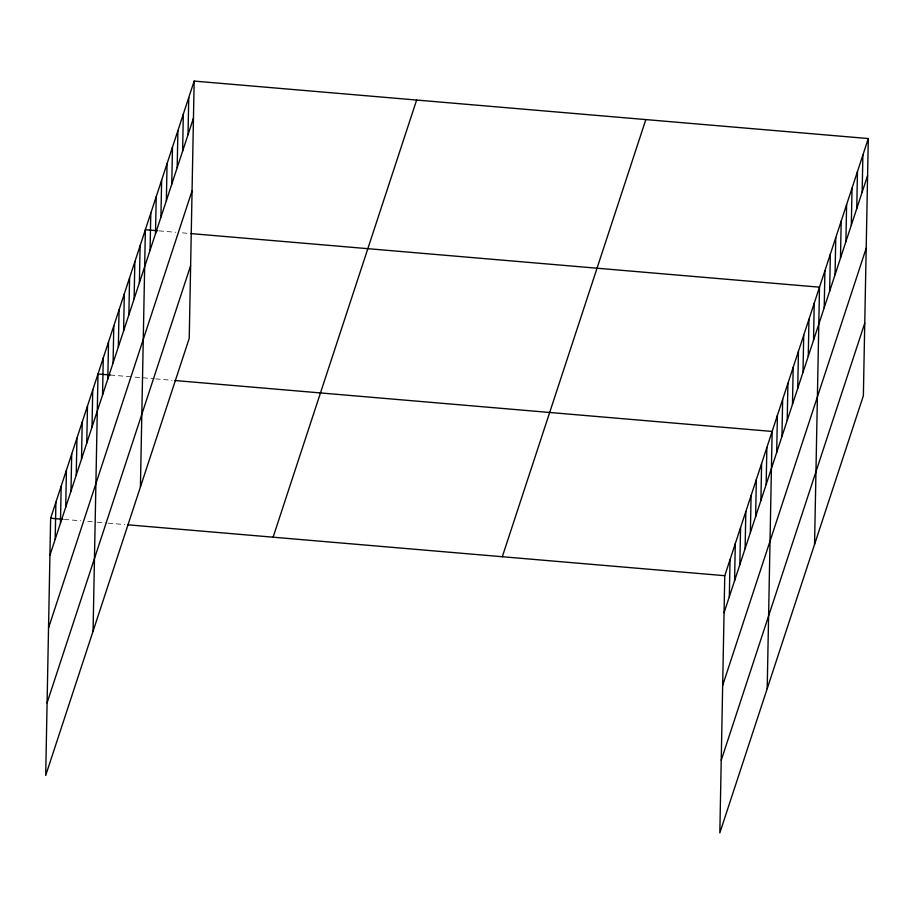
<?xml version="1.0" encoding="UTF-8"?>
<svg xmlns="http://www.w3.org/2000/svg" width="914" height="914" viewBox="0 0 914 914"><rect width="100%" height="100%" fill="white"/><g stroke="black" fill="none" stroke-linecap="round" stroke-linejoin="round"><path stroke-width="0.69" stroke-dasharray="4.57 3.43" d="M159.105 230.876L175.579 232.282M182.446 232.876L189.312 233.458M110.365 375.026L132.336 376.899M135.078 377.128L154.306 378.773M155.677 378.887L172.163 380.293M64.368 519.403L80.855 520.809M87.721 521.391L95.959 522.088M97.33 522.214L106.938 523.025M108.309 523.151L124.795 524.556"/><path stroke-width="1.37" d="M194.168 81.083L50.636 518.227L45.7 775.449L189.232 338.306L194.168 81.083L868.3 138.551L863.364 395.773L719.832 832.917L724.768 575.694L868.3 138.551M55.194 539.249L55.903 502.197M60.45 523.219L61.169 486.168M65.717 507.201L66.425 470.139M70.984 491.172L71.692 454.109M76.239 475.143L76.947 438.092M81.506 459.114L82.214 422.062M86.761 443.084L87.481 406.033M92.028 427.055L92.737 390.004M93.068 631.197L98.004 373.975L110.365 375.026M102.551 394.997L103.271 357.945M107.818 378.967L108.526 341.916M113.085 362.938L113.793 325.887M118.34 346.909L119.06 309.857M123.607 330.879L124.315 293.828M128.874 314.85L129.582 277.799M134.13 298.821L134.838 261.77M139.396 282.792L140.105 245.74M140.425 486.934L145.372 229.711L157.722 230.762M150.079 250.253L150.787 213.202M155.506 233.733L156.214 196.681M160.921 217.224L161.629 180.172M166.348 200.703L167.056 163.652M171.763 184.194L172.483 147.143M177.19 167.673L177.899 130.622M182.617 151.164L183.326 114.113M188.033 134.644L188.741 97.592M729.326 596.716L730.035 559.665M734.582 580.687L735.302 543.636M739.849 564.658L740.557 527.607M745.116 548.629L745.824 511.577M750.371 532.611L751.08 495.548M755.638 516.581L756.346 479.519M760.894 500.552L761.613 463.501M766.161 484.523L766.869 447.472M767.2 688.665L772.136 431.442L174.905 380.521M776.683 452.464L777.403 415.413M781.95 436.435L782.658 399.384M787.217 420.406L787.925 383.354M792.472 404.376L793.181 367.325M797.739 388.347L798.448 351.296M802.995 372.318L803.714 335.267M808.262 356.289L808.97 319.237M813.529 340.259L814.237 303.208M814.557 544.401L819.504 287.179L190.683 233.573M824.211 307.721L824.919 270.658M829.638 291.2L830.346 254.149M835.053 274.691L835.762 237.64M840.48 258.171L841.188 221.119M845.896 241.662L846.615 204.61M851.322 225.141L852.031 188.09M856.749 208.632L857.458 171.581M862.165 192.111L862.873 155.06M49.927 555.278L193.46 118.135M48.533 627.941L192.066 190.786M47.094 702.797L190.626 265.643M273.103 537.192L416.635 100.049M502.312 556.729L645.832 119.585M724.059 612.746L867.592 175.602M722.666 685.409L866.198 248.254M721.226 760.265L864.758 323.11M50.636 518.227L62.997 519.289M127.537 524.785L724.768 575.694"/></g></svg>
